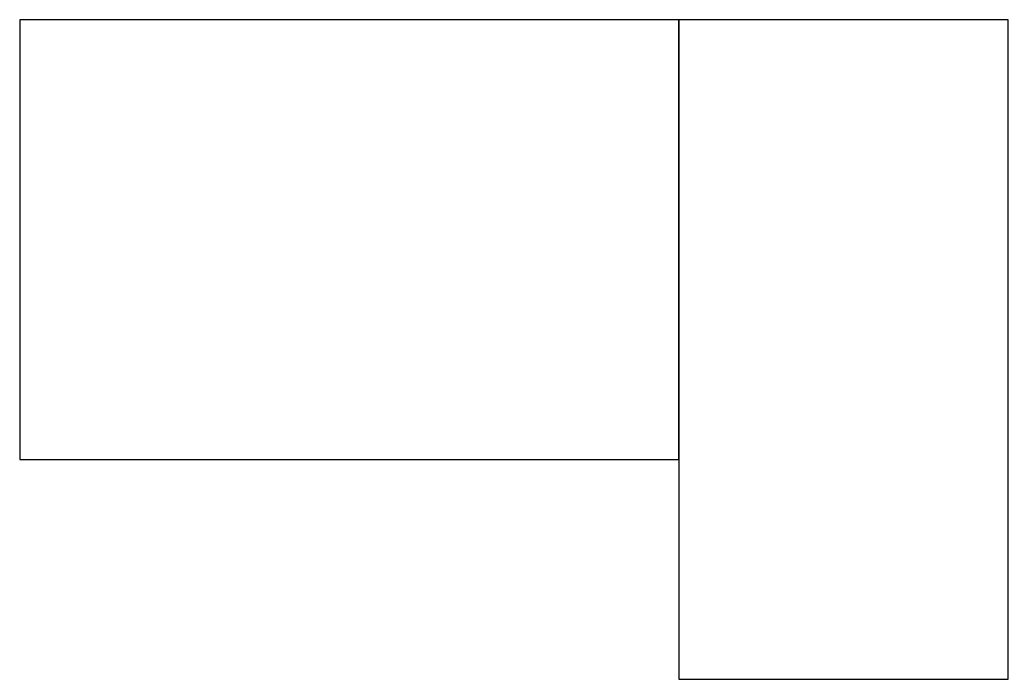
# Model space of a CAD drawing. Header units: millimetres. Extents: x 28550 to 42050, y -1153 to 7847.
import ezdxf

# ---------------------------------------------------------------- set-up
doc = ezdxf.new("R2010")
doc.units = ezdxf.units.MM

msp = doc.modelspace()

# ---------------------------------------------------------------- linework, layer by layer
at = {"color": 1}
msp.add_lwpolyline([(28550, 7847), (28550, 1847), (37550, 1847), (37550, 7847), (28550, 7847)], close=True, dxfattribs=at)
at = {"color": 3}
msp.add_lwpolyline([(37550, 7847), (37550, -1153), (42050, -1153), (42050, 7847), (37550, 7847)], close=True, dxfattribs=at)

doc.saveas('drawing.dxf')
